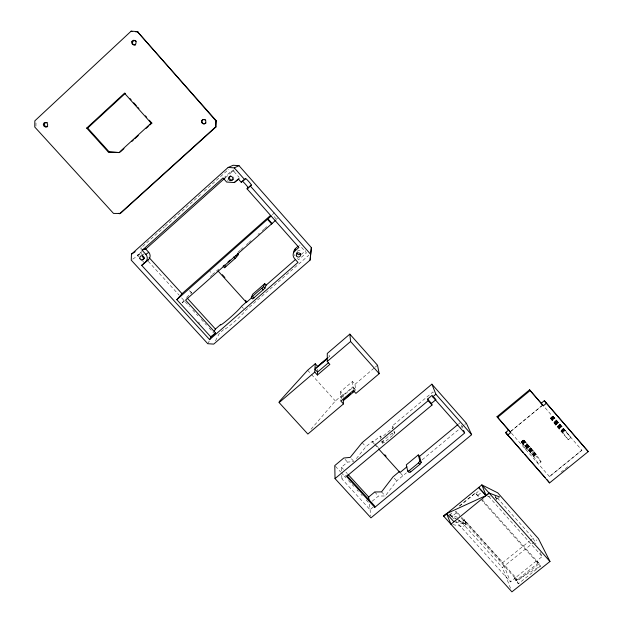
<?xml version="1.0" encoding="UTF-8"?>
<svg xmlns="http://www.w3.org/2000/svg" width="623" height="623" viewBox="0 0 623 623"><rect width="100%" height="100%" fill="white"/><g stroke="black" fill="none" stroke-linecap="round" stroke-linejoin="round"><path stroke-width="0.47" stroke-dasharray="3.12 2.34" d="M35.955 126.134L36.025 121.719M142.34 254.854L141.024 253.421L141.219 247.72L139.716 248.709M317.566 371.526L317.675 369.034M568.308 439.713L562.99 432.712L563.893 431.209L565.513 430.649L570.894 437.611L568.308 439.713L555.623 425.088L550.576 418.391L551.503 416.904L553.099 416.32L570.894 437.611M533.872 456.457L534.495 455.211L536.247 454.315L541.068 461.884L538.506 463.964L533.872 456.457L521.435 442.252L522.393 440.749L523.943 440.204L536.372 454.408M215.465 340.797L219.351 333.352L224.537 328.819A14.088 1.114 -42 0 0 233.711 322.332A14.088 1.114 -42 0 0 245.384 310.62L308.821 255.243M276.62 219.452L277.367 218.073M207.786 343.717L209.601 340.415M274.159 212.209L272.539 214.834L276.036 218.79M381.697 442.205L382.569 443.171L384.196 442.501L393.37 434.831L394.78 432.969L394.382 431.108M381.26 441.723L382.888 441.045L392.062 433.374L393.471 431.513L394.78 432.969M372.196 501.204L378.434 496.04L385.279 495.978L396.726 480.886L406.461 472.826M356.364 458.598L365.865 446.769L372.554 441.17L375.786 444.752M182.072 302.801L184.299 300.084M311.048 429.239L335.361 400.963L342.969 394.507L340.462 391.719L352.478 381.525L354.985 384.321L355.523 389.655L352.961 386.805L352.478 381.525M142.667 246.42L164.394 226.943M165.118 226.289L173.085 219.148M173.809 218.502L201.322 193.831M204.219 191.23L228.843 169.16M138.75 256.699L137.442 255.266L141.639 251.505M225.409 177.687L234.053 169.939L231.032 171.418L224.708 177.08L227.691 180.444M186.526 297.373L191.72 292.779L189.54 290.38M218.805 269.058L212.599 274.354L209.865 271.332M237.861 252.229L240.019 250.329M240.735 249.691L243.609 247.152M246.49 244.613L247.923 243.344M248.647 242.713L251.521 240.174M257.992 234.458L259.425 233.189M262.306 230.65L263.739 229.381M264.464 228.75L267.337 226.211M301.182 254.511L305.566 250.68M328.407 357.462L329.816 356.255L328.555 354.837M354.985 384.321L374.602 367.695M375.326 367.079L377.507 365.226M341.98 398.619L340.703 397.201L352.961 386.805M355.585 390.255L353.023 387.397L340.726 397.817L340.874 401.033M341.599 470.809L341.466 467.195L347.548 462.102L353.981 461.55M374.018 443.786L372.718 442.346L380.31 435.991L381.595 437.416L393.588 427.386L392.303 425.953L432.962 391.914L433.631 393.635M182.196 302.918L184.891 300.668M373.302 506.997L370.039 509.7L341.902 478.916L346.474 475.1M458.668 423.905L460.148 422.674M422.184 459.805L461.113 427.557M461.861 426.934L464.104 425.073M464.851 424.458L466.354 423.212M510.229 431.77L542.018 405.643M510.992 431.202L542.049 405.682M523.943 440.204L528.366 447.369L525.804 449.463L521.435 442.252M555.623 425.088L558.208 422.97M459.392 505.977L475.217 493.05L478.869 497.138M459.494 506.086L475.318 493.159L479.383 496.609M449.495 514.98L452.493 512.527M475.816 493.478L480.465 489.678M482.607 500.214L539.245 563.597L540.452 566.112L518.375 583.751L515.797 580.885L516.841 580.052L515.836 577.614L457.118 512.285L451.737 516.685L454.307 519.535M478.098 495.16L481.509 492.38M483.191 499.335L481.82 500.448L540.452 566.112L516.841 580.052L460.732 517.643M458.053 521.03L461.651 522.261L464.649 519.823L461.082 518.562M494.732 495.316L496.741 499.335L498.922 497.559M581.89 450.211L549.463 476.572L581.921 450.258L544.019 406.492M561.082 472.141L568.643 466.02M515.836 577.614L510.471 581.905L502.784 562.546L529.316 541.223M530.072 540.616L533.101 538.179L496.796 497.341M510.51 588.252L502.403 567.569L536.925 539.845M515.797 580.885L514.73 578.292L536.691 560.731L537.859 563.254L516.841 580.052M540.11 552.375L542.174 556.549L536.738 560.895L539.245 563.597L517.3 581.142L518.375 583.751M132.761 259.137L141.024 253.421M137.442 255.266L141.826 252.253M231.032 171.418L234.046 171.621L236.981 170.134M452.796 524.589L463.123 526.676L466.152 524.216L464.493 519.94L502.784 562.546M455.32 522.058L466.004 524.34L458.668 520.291M449.487 514.473L457.516 517.308M487.303 495.986L490.472 497.107M449.861 515.221L456.379 518.819M457.189 519.27L466.152 524.216L464.493 519.94M449.697 515.346L455.405 518.492M455.538 511.226L457.118 512.285M142.667 260.982L144.622 263.124M198.449 322.005L199.749 323.43M189.415 290.645L191.604 293.051M341.466 467.195L343.405 469.329M345.999 472.172L347.291 473.589M148.227 261.31L178.996 294.991M181.612 297.864L189.47 306.461M192.741 310.044L197.974 315.783M201.252 319.365L206.486 325.097M209.102 327.963L213.689 332.986M335.439 466.3L340.672 472.024M341.318 472.74L345.897 477.748M348.514 480.606L353.739 486.329M357.002 489.912L358.311 491.345M360.927 494.203L362.236 495.635M366.153 499.926L369.423 503.509L370.755 515.945M351.465 458.785L353.358 460.856M381.549 491.874L385.279 495.978M345.064 459.377L347.548 462.102M374.758 491.991L378.434 496.04M362.142 442.649L365.865 446.769M394.273 478.176L396.726 480.886M376.432 445.476L378.379 447.625M307.637 370.241L310.861 373.816M311.508 374.532L335.361 400.963M374.664 444.503L377.912 448.101M400.605 473.239L403.681 476.65M241.475 306.298L243.429 308.455M455.405 511.717L459.548 516.327M514.73 578.292L517.3 581.142M461.651 522.261L502.403 567.569M454.946 520.252L510.471 581.905M382.888 441.045L384.196 442.501M392.062 433.374L393.37 434.831M488.681 496.469L542.174 556.549M297.428 258.413L298.588 259.713L306.43 252.86L299.492 245.01M234.046 171.621L239.131 177.368M523.818 440.111L536.247 454.315M523.624 440.095L536.053 454.299M523.367 440.165L535.788 454.354M523.055 440.297L535.476 454.486M522.728 440.5L535.141 454.681M528.366 447.369L541.068 461.884M522.393 440.749L534.814 454.93M522.082 441.029L534.495 455.211M521.809 441.325L534.23 455.506M521.591 441.614L534.02 455.802M521.459 441.878L533.88 456.067M521.404 442.096L533.833 456.285M511.491 433.211L549.463 476.572M552.975 416.234L565.513 430.649M552.765 416.234L565.162 430.555M552.173 416.452L564.57 430.758M551.838 416.655L564.236 430.96M551.503 416.904L563.893 431.209M551.184 417.192L563.581 431.498M550.911 417.48L563.309 431.794M550.709 417.768L563.106 432.074M550.576 418.025L562.982 432.339M550.53 418.235L562.943 432.557M550.576 418.391L562.99 432.712M533.101 538.179L535.99 544.027M495.628 496.85L496.741 499.335M495.48 496.975L496.586 499.459M461.285 425.26L462.803 428.702M392.303 425.953L392.887 428.733M382.242 441.255L382.569 443.171M380.31 435.991L381.097 440.765M372.554 441.17L372.718 442.346M353.023 387.397L353.233 389.725M342.969 394.507L343.211 399.117M340.462 391.719L340.703 397.201M341.77 475.31L341.902 478.916M297.226 251.458A2.103 2.087 21.6 0 1 301.034 252.222M295.115 255.804A5.249 5.21 21.7 0 1 294.352 254.675M211.836 275.187A14.173 0.467 -41.8 0 1 210.41 276.604M142.729 254.854A2.134 2.071 38.9 0 1 144.045 253.966M233.563 176.955A2.173 2.134 56.4 0 1 233.695 178.606"/><path stroke-width="0.93" d="M327.239 361.465L327.254 358.684L314.95 369.205L314.786 372.102L317.411 375.015L329.863 364.385L327.239 361.465L350.585 341.505L349.838 334.123L327.285 353.428L327.262 358.155L314.981 368.652L315.254 363.723L307.637 370.241L279.314 401.516L279.127 402.59L307.855 434.052L343.468 403.914L343.296 400.667L354.861 390.87M131.453 254.176L131.251 260.173L207.786 343.717L213.736 344.106L310.09 260.079L311.368 247.627L239.006 165.656L233.181 165.266L228.135 167.455L131.453 254.176L135.207 251.692M317.411 375.015L317.543 372.087L314.95 369.205M119.546 213.821L215.542 126.967L215.823 120.769L137.348 31.578L131.142 31.15L34.849 120.823L34.756 127.022L113.526 213.424L120.379 213.463L215.994 126.952L216.282 120.776L137.348 31.578M310.09 260.079L311.368 247.627M145.587 261.862A5.412 5.241 38.7 0 0 145.844 254.371L142.192 250.368L145.136 248.375L148.733 252.315A5.327 5.163 38.9 0 1 148.469 259.69L141.678 265.359L209.624 339.605L297.981 262.439L294.445 258.444A5.35 5.311 20.8 0 1 294.897 250.944L295.559 248.445L298.183 246.155M266.107 285.178L264.752 283.667L252.689 294.22L251.256 297.428L252.634 298.954L264.923 288.215L266.107 285.178L295.333 259.627M251.256 297.428L263.545 286.681L264.752 283.667M218.058 270.997L246.397 302.396L246.708 301.727L245.431 300.302M209.624 339.605L211.018 337.082L215.636 333.04L185.568 300.107L275.966 220.028M214.117 331.459L215.433 329.061L220.628 324.521A14.095 1.036 -42 0 0 229.747 317.971A14.095 1.036 -42 0 0 241.475 306.298L246.708 301.727M211.018 337.082L176.823 299.679L271.231 215.994M225.83 266.644L224.436 265.094L223.104 266.177L224.498 267.726L235.073 258.49L238.508 254.394L237.597 253.374M419.855 464.33L421.21 462.43L419.544 456.348L418.274 454.922L406.297 464.859L407.715 471.089L409.015 472.522L410.689 471.915L419.855 464.33L418.555 462.889L419.91 460.981L418.274 454.922M224.498 267.726L225.464 266.387M176.823 299.679L182.009 293.674L270.53 215.418M499.646 496.967L489.117 493.066L486.08 495.55L478.628 487.49L486.181 495.589M86.706 128.081L124.507 93.209L125.332 93.333L87.679 128.065L86.706 128.081L108.254 151.942L119.702 152.542L108.254 151.942M118.853 152.658L151.163 123.12L151.88 123.12L149.286 120.216M120.41 151.887L123.993 148.617M131.858 141.429L133.283 140.12M134.716 138.812L138.29 135.541M146.156 128.354L148.305 126.391M149.73 125.083L151.88 123.12M142.192 250.368L223.018 177.944L226.655 182.048L234.303 182.562L239.107 178.676M143.742 249.628L145.136 248.375M145.455 249.309L224.693 178.326M234.303 182.562L238.321 178.972L241.226 182.251L245.626 178.599A4.314 0.397 48.5 0 1 248.803 181.605A4.314 0.397 48.5 0 1 251.342 185.07L247.027 188.808L298.908 247.44L294.897 250.944M148.469 259.69L141.678 265.359M241.226 182.251L245.626 178.599M247.027 188.808L251.342 185.07M227.987 261.956L230.121 260.071M237.09 255.648L238.508 254.394M246.397 302.396L251.957 297.545M486.913 494.958L489.117 493.066M327.698 358.069L317.792 366.542L315.254 363.723M279.127 402.59L314.786 372.102M317.543 372.087L328.399 362.812M343.265 400.044L350.476 393.931M352.641 392.101L354.082 390.878M349.838 334.123L377.507 365.226L379.212 373.66L355.904 393.386L353.303 390.496L340.874 401.033L343.468 403.914M431.895 384.181L362.142 442.649L350.204 457.399L343.818 458.014L334.785 465.583L335.026 478.596L370.965 517.861L471.634 434.706L466.354 423.212L431.895 384.181L435.89 394.242L471.634 434.706M427.604 399.094L432.144 395.301L432.744 396.874L464.696 433.001L374.781 507.363L346.544 476.431L432.035 405.036L431.435 403.424L427.604 399.094L428.18 400.69L432.035 405.036M335.026 478.596L428.18 400.69M432.744 396.874L435.89 394.242M431.435 403.424L435.968 399.631L434.052 397.466M368.972 499.747L368.676 497.029L374.758 491.991L381.549 491.874L393.051 476.821L399.725 471.284M406.881 466.845L399.989 472.561L378.558 448.817M419.544 456.348L457.936 424.512M407.715 471.089L409.389 470.474L418.555 462.889M509.653 431.202L510.72 432.611L497.014 416.694L529.573 389.811L543.349 405.807L546.433 403.268L588.244 451.597L549.587 482.903L505.642 432.518L508.687 430.01L510.72 432.611L507.667 435.119L506.071 433.001M497.481 417.496L530.126 390.543L529.573 389.811M443.646 516.124L481.852 484.889L486.08 495.55L450.92 524.216L446.636 513.656L443.615 516.109L446.636 513.656L453.933 521.763M541.223 403.26L544.3 400.729L588.244 451.597M549.977 561.471L481.828 484.881L497.761 492.855L538.428 538.638L549.977 561.471L511.919 591.85L443.615 516.109M211.477 336.249L215.636 333.04M141.865 259.993L144.443 258.109A2.134 2.071 38.9 0 1 142.41 255.882M145.844 254.371L148.733 252.315M228.135 167.455L234.271 167.867L239.006 165.656M446.792 513.531L486.08 495.55M215.542 126.967L215.994 126.952M45.479 126.843L46.616 126.827A2.227 2.118 53.5 0 1 44.521 124.218A2.227 2.118 53.5 0 1 47.255 122.575M45.549 122.458L46.694 122.466M215.823 120.769L216.282 120.776M118.666 213.354L120.379 213.463M135.487 31.773L138.135 31.952M131.142 31.15L131.951 31.532M187.165 298.074L215.433 329.061M347.946 474.305L368.676 497.029M149.099 257.611L182.009 293.674M347.128 475.816L374.61 505.923L374.781 507.363M222.325 274.704L224.895 277.546M384.843 454.79L386.143 456.223M87.679 128.065L109.142 151.833M252.642 296.423L254.02 297.958M409.389 470.474L410.689 471.915M235.868 255.835L236.802 256.871M263.545 286.681L264.923 288.215M419.91 460.981L421.21 462.43M233.68 256.933L235.073 258.49M261.878 288.348L263.256 289.882M350.585 341.505L379.212 373.66M129.864 98.418L131.157 99.867M133.75 102.779L136.336 105.684M137.636 107.133L138.929 108.589M145.4 115.855L146.701 117.311M124.507 93.209L151.163 123.12M234.271 167.867L244.442 179.377M250.244 185.942L310.472 254.083M267.968 218.875L272.049 223.486M267.61 219.444L271.714 224.078M497.014 416.694L508.687 430.01M505.642 432.518L523.367 452.719M524.644 454.183L545.148 477.553M547.064 479.741L549.587 482.903M530.126 390.543L543.349 405.807L542.212 404.436M544.3 400.729L546.433 403.268L544.72 401.22M463.559 430.423L464.314 432.144M204.656 123.813A2.204 2.142 63.6 0 1 202.195 122.458A2.204 2.142 63.6 0 1 203.036 119.795A2.204 2.142 63.6 0 1 205.777 120.223M206.003 122.887A2.204 2.142 63.6 0 1 205.177 123.627M135.721 44.879A2.266 2.165 65.5 0 1 132.863 44.031A2.266 2.165 65.5 0 1 133.345 41.048A2.266 2.165 65.5 0 1 136.281 41.383M47.698 126.609A2.227 2.118 53.5 0 1 47.177 126.788M300.73 253.787A2.103 2.087 21.6 0 1 296.883 252.486M242.448 181.433A4.314 0.413 48.5 0 1 245.641 184.424A4.314 0.413 48.5 0 1 248.164 187.897M293.807 252.027A5.249 5.21 21.7 0 1 295.559 248.445M233.461 179.113A2.173 2.134 56.4 0 1 230.066 179.331A2.173 2.134 56.4 0 1 230.674 175.974M201.626 120.948A2.212 2.149 63.6 0 0 204.149 123.813A2.212 2.149 63.6 0 0 205.279 120.208A2.212 2.149 63.6 0 0 201.626 120.948M43.353 124.499A2.235 2.126 53.4 0 0 46.561 126.617A2.235 2.126 53.4 0 0 46.632 122.824A2.235 2.126 53.4 0 0 43.353 124.499M131.796 41.803A2.274 2.173 65.5 0 0 134.389 44.747A2.274 2.173 65.5 0 0 135.495 41.048A2.274 2.173 65.5 0 0 131.796 41.803M139.848 258.288A2.165 2.095 38.7 0 0 143.399 259.472A2.165 2.095 38.7 0 0 142.558 255.858A2.165 2.095 38.7 0 0 139.848 258.288M296.532 255.889A2.142 2.126 20.8 0 0 300.224 256.131A2.142 2.126 20.8 0 0 298.573 252.829A2.142 2.126 20.8 0 0 296.532 255.889M228.509 178.31A2.196 2.157 56.1 0 0 231.663 180.413A2.196 2.157 56.1 0 0 231.849 176.644A2.196 2.157 56.1 0 0 228.509 178.31"/></g></svg>
